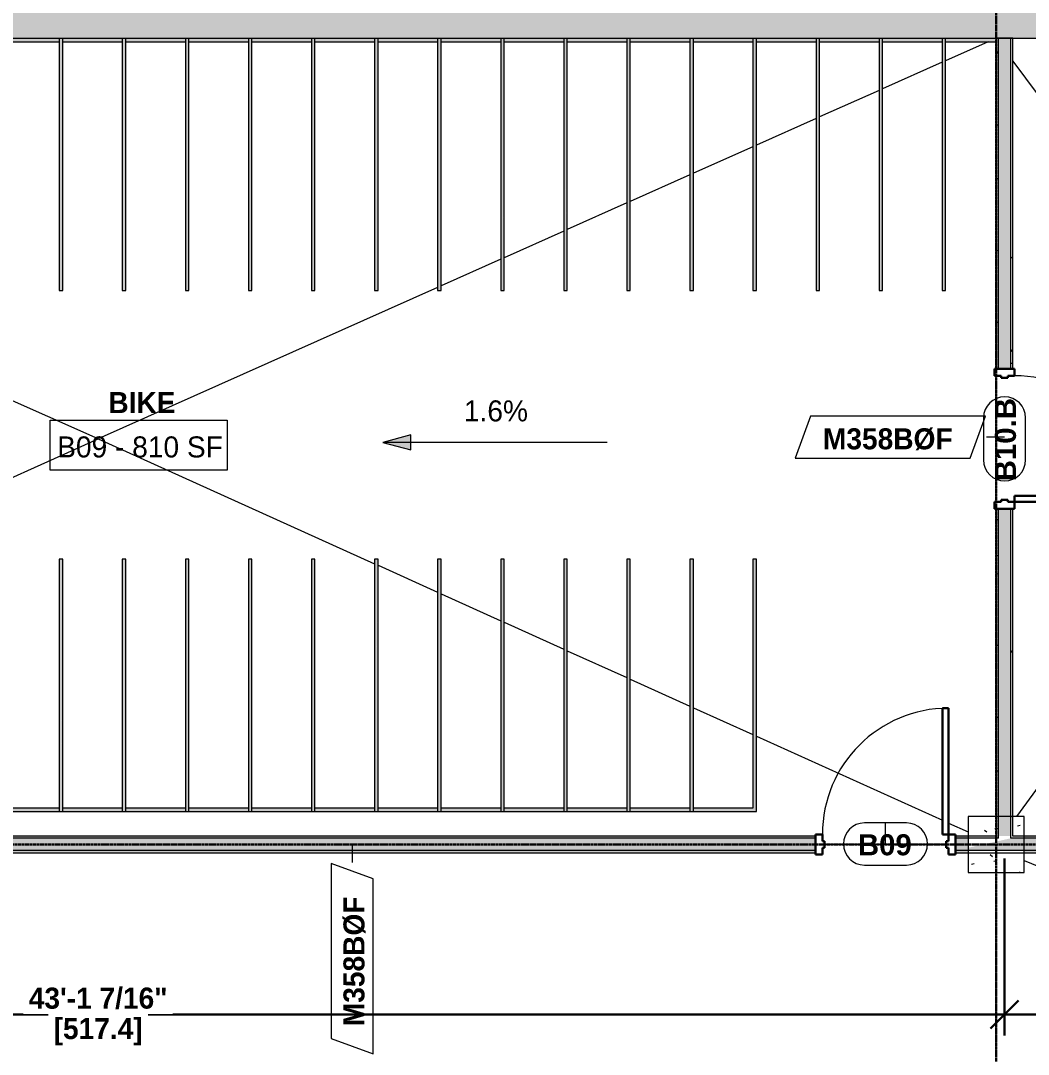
# Model space of a CAD drawing. Header units: inches. Extents: x -4124 to -1807, y 11006 to 12379.
# Drawn here: x -3432.7 to -3145.1, y 11787.3 to 12082.2 of the extents above; entities that cross this region are included whole.
import ezdxf

# ---------------------------------------------------------------- set-up
doc = ezdxf.new("R2010")
doc.units = ezdxf.units.IN
doc.header["$MEASUREMENT"] = 0
doc.linetypes.add('Grid Line 1_2_', pattern=[0.875, 0.5, -0.125, 0.125, -0.125])
doc.linetypes.add('Grid Line 1_2__2_', pattern=[0.875, 0.5, -0.125, 0.125, -0.125])
for name, color, linetype, lineweight in [('0-1', 7, 'Continuous', 5), ('0-5', 8, 'Continuous', 9), ('A-ANNO-DIMS-1', 211, 'Continuous', 30), ('A-AREA-IDEN', 2, 'Continuous', 9), ('A-DOOR-3', 31, 'Continuous', 9), ('A-DOOR-4', 31, 'Continuous', 30), ('A-DOOR-FRAM', 31, 'Continuous', 30), ('A-DOOR-IDEN', 31, 'Continuous', 9), ('A-FLOR-1', 9, 'Continuous', 18), ('A-GENM', 5, 'Continuous', 9), ('A-WALL', 113, 'Continuous', 18), ('A-WALL-IDEN', 211, 'Continuous', 9), ('A-WALL-PATT-2', 8, 'Continuous', 9), ('A-WALL-PATT-5', 111, 'Continuous', 9), ('G-ANNO-DIMS', 111, 'Continuous', 9), ('I-WALL-3', 2, 'Continuous', 9), ('S-COLS', 52, 'Continuous', 9), ('S-COLS-1', 7, 'Continuous', 9), ('S-FNDN-3', 7, 'Continuous', 9), ('S-GRID-1', 1, 'Grid Line 1_2_', 9), ('S-GRID-2', 1, 'Grid Line 1_2__2_', 30)]:
    doc.layers.add(name, color=color, linetype=linetype, lineweight=lineweight)
doc.styles.add('Arial_B', font='arialbd.ttf', dxfattribs={"height": 6})
doc.styles.add('Century Gothic', font='ufonts.com_century-gothic.ttf', dxfattribs={"height": 6})
doc.styles.add('Century Gothic_B', font='GOTHICB.TTF', dxfattribs={"height": 6})
doc.dimstyles.new('OD__1_16__Tol__', dxfattribs={"dimscale": 12, "dimtxt": 6.26501, "dimasz": 0.666667, "dimexe": 0.5, "dimexo": 0.333333, "dimgap": 0.083333, "dimtad": 1, "dimdec": 4, "dimrnd": 0.0625, "dimzin": 3, "dimdsep": 46, "dimlunit": 4, "dimtxsty": 'Century Gothic_B', "dimblk1": 'OBLIQUE', "dimblk2": 'OBLIQUE', "dimsah": 1, "dimcen": 0.09, "dimdle": 0.5, "dimazin": 0, "dimtfac": 1, "dimtdec": 4, "dimtix": 1, "dimtmove": 0, "dimatfit": 3, "dimfxl": 1, "dimtvp": 1, "dimtfill": 1, "dimfrac": 2, "dimtolj": 1, "dimtzin": 0, "dimlwd": 30, "dimlwe": 30, "dimarcsym": 2})
pattern_1 = [(0, (0, 0), (20.48, 5.12), [0.845, -14.515, 0.845, -14.515, -81.92]), (0, (0, 0), (20.48, 5.12), [-30.72, 0.845, -29.875, 0.845, -14.515, -35.84]), (0, (0, 0), (20.48, 5.12), [-76.8, 0.845, -9.395, 0.845, -24.755]), (120, (7.68, 2.56), (-14.67405, 15.1762003), [0.845, -14.515, 0.845, -14.515, -81.92]), (120, (7.68, 2.56), (-14.67405, 15.1762003), [-30.72, 0.845, -29.875, 0.845, -14.515, -35.84]), (120, (7.68, 2.56), (-14.67405, 15.1762003), [-76.8, 0.845, -9.395, 0.845, -24.755]), (240, (10.24, 12.8), (-5.80595, -20.2962003), [0.845, -14.515, 0.845, -14.515, -81.92]), (240, (10.24, 12.8), (-5.80595, -20.2962003), [-30.72, 0.845, -29.875, 0.845, -14.515, -35.84]), (240, (10.24, 12.8), (-5.80595, -20.2962003), [-76.8, 0.845, -9.395, 0.845, -24.755])]
pattern_2 = [(161.57, (0.32, 0.32), (-2.560496185, -0.000537386), [0, -18.214, 2.022, 0]), (18.43, (-0.32, 0.32), (-2.560496185, 0.000537386), [0, -18.214, 2.022, 0]), (108.43, (0.32, 0.32), (1.27922091, -6.400876726), [6.07, -14.166]), (71.57, (-0.32, 0.32), (1.27922091, 6.400876726), [6.07, -14.166])]

# ---------------------------------------------------------------- blocks, each defined once
blk = doc.blocks.new('CTR - 1st Phase - Shell_rvt-1-ENLARGED FLOOR PLAN - BASEMENT - EAST')
at = {"layer": 'A-FLOR-1'}
for p, q in [((-3156.57, 12076.19), (-3168.71, 12070.77)), ((-3154.32, 11982.89), (-3154.32, 12076.19)), ((-3169.71, 12070.33), (-3186.71, 12062.75)), ((-3149.51, 12070.68), (-3069.8, 11962.89)), ((-3187.71, 12062.3), (-3204.71, 12054.72)), ((-3205.71, 12054.27), (-3222.71, 12046.69)), ((-3223.71, 12046.24), (-3240.71, 12038.66)), ((-3241.71, 12038.22), (-3258.71, 12030.63)), ((-3259.71, 12030.19), (-3276.71, 12022.61)), ((-3277.71, 12022.16), (-3294.71, 12014.58)), ((-3295.71, 12014.13), (-3312.71, 12006.55)), ((-3410.6, 11962.89), (-3510.71, 12007.14)), ((-3313.71, 12006.1), (-3410.6, 11962.89)), ((-3154.32, 11944.89), (-3154.32, 11980.89)), ((-3492.71, 11926.15), (-3410.6, 11962.89)), ((-3410.6, 11962.89), (-3331.71, 11927.27)), ((-3069.8, 11962.89), (-3148.48, 11855.19)), ((-3154.32, 11855.19), (-3154.32, 11942.89)), ((-3330.71, 11926.82), (-3313.71, 11919.14)), ((-3312.71, 11918.69), (-3295.71, 11911.02)), ((-3294.71, 11910.57), (-3277.71, 11902.89)), ((-3276.71, 11902.44), (-3259.71, 11894.77)), ((-3258.71, 11894.31), (-3241.71, 11886.64)), ((-3240.71, 11886.19), (-3223.71, 11878.51)), ((-3222.71, 11878.06), (-3169.64, 11854.1)), ((-3167.89, 11853.31), (-3162.32, 11850.8)), ((-3168.51, 11847.19), (-3203.26, 11847.19)), ((-3146.32, 11842.65), (-2985.07, 11775.19)), ((-3154.32, 11787.19), (-3154.32, 11839.19))]:
    blk.add_line(p, q, dxfattribs=at)
at = {"layer": 'S-GRID-1'}
for p, q in [((-3154.32, 11005.88), (-3154.32, 12345.93)), ((-1807.14, 11847.19), (-4091.58, 11847.19))]:
    blk.add_line(p, q, dxfattribs=at)
blk = doc.blocks.new('034100 - Precast Structural Concrete - Column - Corbels - 16_x16_-2331165-ENLARGED FLOOR PLAN - BASEMENT - EAST')
at = {"layer": 'S-COLS'}
h = blk.add_hatch(dxfattribs=at)
h.set_pattern_fill('FP_11', color=256, style=0, pattern_type=2)
h.set_pattern_definition([(50, (3153.339, -11846.205), (18.362056, -1.606828), [1.92, -21.12]), (355, (3153.339, -11846.205), (-3.552257, 19.255874), [1.536, -16.896]), (100.451, (3154.87, -11846.339), (14.81021, 17.649286), [1.632, -17.949]), (46.184, (3153.34, -11841.085), (27.32125, -4.237615), [2.88, -31.68]), (96.636, (3155.616, -11841.438), (23.927535, 24.937167), [2.448, -26.924]), (351.184, (3153.34, -11841.085), (23.927645, 24.937426), [2.304, -25.344]), (21, (3155.899, -11842.365), (15.28081, -10.307465), [1.92, -21.12]), (326, (3155.899, -11842.365), (6.22856, 18.563735), [1.536, -16.896]), (71.451, (3157.173, -11843.224), (21.509846, 8.25628), [1.632, -17.949]), (37.5, (3153.339, -11846.205), (0.3110953, 8.5225365), [0.845, -15.846, 0.845, -16.307, -16.96]), (37.5, (3153.339, -11846.205), (0.3110953, 8.5225365), [-33.843, 0.845, -16.115]), (7.5, (3153.339, -11846.205), (6.7346365, 10.0974314), [0.845, -8.934, 0.845, -15.462, -6.464]), (7.5, (3153.339, -11846.205), (6.7346365, 10.0974314), [-26.086, 0.845, -5.619]), (327.5, (3147.631, -11846.205), (13.6661073, -0.5771864), [0.845, -5.555, 0.845, -19.123, -26.496]), (327.5, (3147.631, -11846.205), (13.6661073, -0.5771864), [-26.368, 0.845, -25.651]), (317.5, (3145.071, -11846.205), (14.929853, 2.562859), [0.845, -7.475, 0.845, -12.416, -18.816]), (317.5, (3145.071, -11846.205), (14.929853, 2.562859), [-21.581, 0.845, -17.971])])
h.paths.add_polyline_path([(-0.98, -7.02), (7.02, -7.02), (6.99, -1.39), (6.94, -1.39), (6.94, -0.77), (-8.91, -0.77), (-8.93, -1.39), (-8.98, -1.39), (-8.98, -7.02), (-8.91, -7.02)], flags=0)
h.paths.add_polyline_path([(-8.91, 0.04), (3.2, 2.73), (6.94, 2.73), (6.96, 3.36), (7.02, 3.36), (7.02, 8.98), (3.2, 8.98), (3.2, 3.36), (-0.3, 3.36), (-0.3, 8.98), (-8.98, 8.98), (-8.96, 3.36), (-8.91, 3.36), (-8.91, 0.98)], flags=0)
at = {"layer": 'S-COLS-1'}
for p, q in [((-8.91, 8.98), (-8.98, 8.98)), ((-8.98, 8.98), (-8.98, -7.02)), ((6.94, 8.98), (-8.91, 8.98)), ((7.02, 8.98), (6.94, 8.98)), ((7.02, -7.02), (7.02, 8.98)), ((-8.98, -7.02), (-8.91, -7.02)), ((-8.91, -7.02), (6.94, -7.02)), ((6.94, -7.02), (7.02, -7.02))]:
    blk.add_line(p, q, dxfattribs=at)
blk = doc.blocks.new('CTR - 1st Phase - Structure_rvt-1-ENLARGED FLOOR PLAN - BASEMENT - EAST')
at = {"layer": 'A-WALL-PATT-2'}
h = blk.add_hatch(dxfattribs=at)
h.set_pattern_fill('FP_2', color=256, style=0, pattern_type=2)
h.set_pattern_definition([(50, (0, 0), (18.362056, -1.606828), [1.92, -21.12]), (355, (0, 0), (-3.552257, 19.255874), [1.536, -16.896]), (100.451, (1.53, -0.134), (14.81021, 17.649286), [1.632, -17.949]), (46.184, (0, 5.12), (27.32125, -4.237615), [2.88, -31.68]), (96.636, (2.277, 4.767), (23.927535, 24.937167), [2.448, -26.924]), (351.184, (0, 5.12), (23.927645, 24.937426), [2.304, -25.344]), (21, (2.56, 3.84), (15.28081, -10.307465), [1.92, -21.12]), (326, (2.56, 3.84), (6.22856, 18.563735), [1.536, -16.896]), (71.451, (3.833, 2.981), (21.509846, 8.25628), [1.632, -17.949]), (37.5, (0, 0), (0.3110953, 8.5225365), [0.845, -15.846, 0.845, -16.307, -16.96]), (37.5, (0, 0), (0.3110953, 8.5225365), [-33.843, 0.845, -16.115]), (7.5, (0, 0), (6.7346365, 10.0974314), [0.845, -8.934, 0.845, -15.462, -6.464]), (7.5, (0, 0), (6.7346365, 10.0974314), [-26.086, 0.845, -5.619]), (327.5, (-5.709, 0), (13.6661073, -0.5771864), [0.845, -5.555, 0.845, -19.123, -26.496]), (327.5, (-5.709, 0), (13.6661073, -0.5771864), [-26.368, 0.845, -25.651]), (317.5, (-8.269, 0), (14.929853, 2.562859), [0.845, -7.475, 0.845, -12.416, -18.816]), (317.5, (-8.269, 0), (14.929853, 2.562859), [-21.581, 0.845, -17.971])])
h.paths.add_polyline_path([(-2545.21, 12077.19), (-1953.32, 12077.19), (-1953.32, 12087.19), (-2694.32, 12087.19), (-2694.32, 12077.19), (-2640.32, 12077.19)], flags=0)
h.paths.add_polyline_path([(-3005.14, 12077.19), (-2838.32, 12077.19), (-2838.32, 12087.19), (-3829.32, 12087.19), (-3829.32, 12077.19), (-3011.14, 12077.19)], flags=0)
at = {"layer": 'S-FNDN-3'}
blk.add_line((-3819.32, 12077.19), (-3011.14, 12077.19), dxfattribs=at)
at = {"layer": 'S-GRID-2'}
for p, q in [((-3154.32, 11005.88), (-3154.32, 12247.5)), ((-1807.14, 11847.19), (-4076.95, 11847.19))]:
    blk.add_line(p, q, dxfattribs=at)
at = {"layer": '0-5'}
blk.add_blockref('034100 - Precast Structural Concrete - Column - Corbels - 16_x16_-2331165-ENLARGED FLOOR PLAN - BASEMENT - EAST', (-3153.34, 11846.21), dxfattribs=at)
blk = doc.blocks.new('Parking_Stall_Multiple - BIKE-2100576-ENLARGED FLOOR PLAN - BASEMENT - EAST')
at = {"layer": 'A-GENM'}
h = blk.add_hatch(color=256, dxfattribs=at)
h.paths.add_polyline_path([(1, -235), (72, -235), (36.5, -234.5), (12.39, -234.84)], flags=0)
h.paths.add_polyline_path([(0, -234), (0.05, -234.95), (0, -235), (1, -235), (0.5, -234.5)], flags=0)
h.paths.add_polyline_path([(1, -217), (36.5, -216.5), (72, -217), (72, -216), (0, -216)], flags=0)
h.paths.add_polyline_path([(0, -217), (0, -234), (1, -234), (1, -217), (0.06, -217)], flags=0)
h.paths.add_polyline_path([(0, -217), (0.05, -216.95), (0, -216)], flags=0)
h = blk.add_hatch(color=256, dxfattribs=at)
h.paths.add_polyline_path([(0, -234), (0, -235), (0.05, -234.95), (0.05, -234.84)], flags=0)
h.paths.add_polyline_path([(0, -234), (1, -235), (36.5, -234.5), (72, -235), (72, -234), (46.39, -234)], flags=0)
h.paths.add_polyline_path([(1, -253), (72, -253), (36.5, -252.5)], flags=0)
h.paths.add_polyline_path([(0, -252), (0.05, -252.95), (0, -253), (1, -253), (0.5, -252.5)], flags=0)
h.paths.add_polyline_path([(0, -251.99), (0, -252), (1, -252), (1, -235), (0, -235)], flags=0)
h = blk.add_hatch(color=256, dxfattribs=at)
h.paths.add_polyline_path([(0, -252), (0, -253), (0.05, -252.95)], flags=0)
h.paths.add_polyline_path([(0, -252), (1, -253), (36.5, -252.5), (72, -253), (72, -252), (46.39, -252)], flags=0)
h.paths.add_polyline_path([(1, -271), (72, -271), (36.5, -270.5)], flags=0)
h.paths.add_polyline_path([(0, -270), (0, -271), (1, -271), (0.5, -270.5)], flags=0)
h.paths.add_polyline_path([(0, -253), (0, -270), (1, -270), (1, -253), (0.06, -253)], flags=0)
h = blk.add_hatch(color=256, dxfattribs=at)
h.paths.add_polyline_path([(0, -270), (1, -271), (36.5, -270.5), (72, -271), (72, -270), (46.39, -270)], flags=0)
h.paths.add_polyline_path([(1, -289), (72, -289), (36.5, -288.5)], flags=0)
h.paths.add_polyline_path([(0, -288), (0.05, -288.95), (0, -289), (1, -289), (0.5, -288.5)], flags=0)
h.paths.add_polyline_path([(0, -287.99), (0, -288), (1, -288), (1, -271), (0, -271)], flags=0)
h = blk.add_hatch(color=256, dxfattribs=at)
h.paths.add_polyline_path([(1, -307), (72, -307), (36.5, -306.5)], flags=0)
h.paths.add_polyline_path([(0, -306), (0.05, -306.95), (0, -307), (1, -307), (0.5, -306.5)], flags=0)
h.paths.add_polyline_path([(1, -289), (36.5, -288.5), (72, -289), (72, -288), (0, -288)], flags=0)
h.paths.add_polyline_path([(0, -289), (0, -306), (1, -306), (1, -289), (0.06, -289)], flags=0)
h.paths.add_polyline_path([(0, -289), (0.05, -288.95), (0, -288)], flags=0)
h = blk.add_hatch(color=256, dxfattribs=at)
h.paths.add_polyline_path([(0, -306), (0, -307), (0.05, -306.95)], flags=0)
h.paths.add_polyline_path([(0, -306), (1, -307), (36.5, -306.5), (72, -307), (72, -306), (46.39, -306)], flags=0)
h.paths.add_polyline_path([(1, -325), (70.24, -324.98), (36.5, -324.5)], flags=0)
h.paths.add_polyline_path([(0, -324), (0, -325), (1, -325), (0.5, -324.5)], flags=0)
h.paths.add_polyline_path([(0, -307), (0, -324), (1, -324), (1, -307), (0.06, -307)], flags=0)
h = blk.add_hatch(color=256, dxfattribs=at)
h.paths.add_polyline_path([(0, -324), (1, -325), (36.5, -324.5), (72, -325), (72, -324), (46.39, -324)], flags=0)
h.paths.add_polyline_path([(1, -343), (72, -343), (36.5, -342.5)], flags=0)
h.paths.add_polyline_path([(0, -342), (0, -343), (1, -343), (0.5, -342.5)], flags=0)
h.paths.add_polyline_path([(0, -341.99), (0, -342), (1, -342), (1, -325), (0, -325)], flags=0)
h = blk.add_hatch(color=256, dxfattribs=at)
h.paths.add_polyline_path([(1, -361), (72, -361), (36.5, -360.5)], flags=0)
h.paths.add_polyline_path([(0, -360), (0.05, -360.95), (0, -361), (1, -361), (0.5, -360.5)], flags=0)
h.paths.add_polyline_path([(1, -343), (36.5, -342.5), (72, -343), (72, -342), (0, -342)], flags=0)
h.paths.add_polyline_path([(0, -343), (0, -360), (1, -360), (1, -343), (0.06, -343)], flags=0)
h = blk.add_hatch(color=256, dxfattribs=at)
h.paths.add_polyline_path([(1, -379), (72, -379), (36.5, -378.5)], flags=0)
h.paths.add_polyline_path([(0, -378), (0.05, -378.95), (0, -379), (1, -379), (0.5, -378.5)], flags=0)
h.paths.add_polyline_path([(1, -361), (36.5, -360.5), (72, -361), (72, -360), (0, -360)], flags=0)
h.paths.add_polyline_path([(0, -361), (0, -378), (1, -378), (1, -361), (0.06, -361)], flags=0)
h.paths.add_polyline_path([(0, -361), (0.05, -360.95), (0, -360)], flags=0)
h = blk.add_hatch(color=256, dxfattribs=at)
h.paths.add_polyline_path([(1, -397), (72, -397), (36.5, -396.5)], flags=0)
h.paths.add_polyline_path([(0, -396), (0, -397), (1, -397), (0.5, -396.5)], flags=0)
h.paths.add_polyline_path([(1, -379), (36.5, -378.5), (72, -379), (72, -378), (0, -378)], flags=0)
h.paths.add_polyline_path([(0, -379), (0, -396), (1, -396), (1, -379), (0.06, -379)], flags=0)
h.paths.add_polyline_path([(0, -379), (0.05, -378.95), (0, -378)], flags=0)
h = blk.add_hatch(color=256, dxfattribs=at)
h.paths.add_polyline_path([(1, -415), (72, -415), (36.5, -414.5), (29.78, -414.59)], flags=0)
h.paths.add_polyline_path([(0, -414), (0.05, -414.95), (0, -415), (1, -415), (0.5, -414.5)], flags=0)
h.paths.add_polyline_path([(1, -397), (36.5, -396.5), (72, -397), (72, -396), (0, -396)], flags=0)
h.paths.add_polyline_path([(0, -413.99), (0, -414), (1, -414), (1, -397), (0, -397)], flags=0)
h = blk.add_hatch(color=256, dxfattribs=at)
h.paths.add_polyline_path([(0, -414), (0, -415), (0.05, -414.95)], flags=0)
h.paths.add_polyline_path([(0, -414), (1, -415), (36.5, -414.5), (72, -415), (72, -414), (30.05, -414)], flags=0)
h.paths.add_polyline_path([(0, -431.99), (0, -433), (72, -433), (72, -432), (1, -432), (1, -415), (0, -415)], flags=0)
for p, q in [((0, -216), (0, -235)), ((1, -234), (1, -217)), ((72, -234), (0, -234)), ((0, -234), (0, -253)), ((0, -235), (72, -235)), ((72, -234), (1, -234)), ((1, -252), (1, -235)), ((1, -235), (72, -235)), ((72, -235), (72, -234)), ((72, -235), (72, -234)), ((72, -252), (0, -252)), ((0, -252), (0, -271)), ((0, -253), (72, -253)), ((72, -252), (1, -252)), ((1, -270), (1, -253)), ((1, -253), (72, -253)), ((72, -253), (72, -252)), ((72, -253), (72, -252)), ((72, -270), (0, -270)), ((0, -270), (0, -289)), ((0, -271), (72, -271)), ((72, -270), (1, -270)), ((1, -288), (1, -271)), ((1, -271), (72, -271)), ((72, -271), (72, -270)), ((72, -271), (72, -270)), ((72, -288), (0, -288)), ((0, -288), (0, -307)), ((72, -288), (1, -288)), ((72, -289), (72, -288)), ((72, -289), (72, -288)), ((0, -289), (72, -289)), ((1, -306), (1, -289)), ((1, -289), (72, -289)), ((72, -306), (0, -306)), ((0, -306), (0, -325)), ((72, -306), (1, -306)), ((72, -307), (72, -306)), ((72, -307), (72, -306)), ((0, -307), (72, -307)), ((1, -324), (1, -307)), ((1, -307), (72, -307)), ((72, -324), (0, -324)), ((0, -324), (0, -343)), ((72, -324), (1, -324)), ((72, -325), (72, -324)), ((72, -325), (72, -324)), ((0, -325), (72, -325)), ((1, -342), (1, -325)), ((1, -325), (72, -325)), ((72, -342), (0, -342)), ((0, -342), (0, -361)), ((72, -342), (1, -342)), ((72, -343), (72, -342)), ((72, -343), (72, -342)), ((0, -343), (72, -343)), ((1, -360), (1, -343)), ((1, -343), (72, -343)), ((72, -360), (0, -360)), ((0, -360), (0, -379)), ((0, -361), (72, -361)), ((72, -360), (1, -360)), ((1, -378), (1, -361)), ((1, -361), (72, -361)), ((72, -361), (72, -360)), ((72, -361), (72, -360)), ((72, -378), (0, -378)), ((0, -378), (0, -397)), ((0, -379), (72, -379)), ((72, -378), (1, -378)), ((1, -396), (1, -379)), ((1, -379), (72, -379)), ((72, -379), (72, -378)), ((72, -379), (72, -378)), ((72, -396), (0, -396)), ((0, -396), (0, -415)), ((0, -397), (72, -397)), ((72, -396), (1, -396)), ((1, -414), (1, -397)), ((1, -397), (72, -397)), ((72, -397), (72, -396)), ((72, -397), (72, -396)), ((72, -414), (0, -414)), ((0, -414), (0, -433)), ((0, -415), (72, -415)), ((72, -414), (1, -414)), ((1, -432), (1, -415)), ((1, -415), (72, -415)), ((72, -415), (72, -414)), ((72, -415), (72, -414)), ((0, -433), (72, -433)), ((72, -432), (1, -432)), ((72, -433), (72, -432))]:
    blk.add_line(p, q, dxfattribs=at)
blk = doc.blocks.new('Parking_Stall_Multiple - BIKE-2100173-ENLARGED FLOOR PLAN - BASEMENT - EAST')
at = {"layer": 'A-GENM'}
h = blk.add_hatch(color=256, dxfattribs=at)
h.paths.add_polyline_path([(72, 487), (36.5, 486.5), (1, 487), (0, 486), (72, 486)], flags=0)
h.paths.add_polyline_path([(0, 487), (0, 486), (0.05, 486.95)], flags=0)
h.paths.add_polyline_path([(1, 501.45), (0, 501.45), (0, 487), (1, 487), (1, 501.38)], flags=0)
h = blk.add_hatch(color=256, dxfattribs=at)
h.paths.add_polyline_path([(72, 487), (1, 487), (36.5, 486.5)], flags=0)
h.paths.add_polyline_path([(72, 469), (36.5, 468.5), (1, 469), (0, 468), (72, 468)], flags=0)
h.paths.add_polyline_path([(0, 486), (1, 487), (0, 487), (0.05, 486.95)], flags=0)
h.paths.add_polyline_path([(0, 469), (0, 468), (0.05, 468.95)], flags=0)
h.paths.add_polyline_path([(1, 486), (0, 485.99), (0, 469), (1, 469)], flags=0)
h = blk.add_hatch(color=256, dxfattribs=at)
h.paths.add_polyline_path([(72, 469), (1, 469), (36.5, 468.5)], flags=0)
h.paths.add_polyline_path([(72, 451), (36.5, 450.5), (1, 451), (0, 450), (72, 450)], flags=0)
h.paths.add_polyline_path([(0, 468), (1, 469), (0, 469), (0.05, 468.95)], flags=0)
h.paths.add_polyline_path([(1, 468), (0, 467.99), (0, 451), (1, 451)], flags=0)
h = blk.add_hatch(color=256, dxfattribs=at)
h.paths.add_polyline_path([(72, 451), (1, 451), (36.5, 450.5)], flags=0)
h.paths.add_polyline_path([(72, 433), (36.5, 432.5), (1, 433), (0, 432), (72, 432)], flags=0)
h.paths.add_polyline_path([(0, 450), (1, 451), (0, 451)], flags=0)
h.paths.add_polyline_path([(0, 433), (0, 432), (0.05, 432.95)], flags=0)
h.paths.add_polyline_path([(1, 450), (0, 449.99), (0, 433), (1, 433), (1, 436.91)], flags=0)
h = blk.add_hatch(color=256, dxfattribs=at)
h.paths.add_polyline_path([(72, 433), (1, 433), (36.5, 432.5)], flags=0)
h.paths.add_polyline_path([(72, 414), (72, 415), (36.5, 414.5), (1, 415), (0, 414), (38.97, 414)], flags=0)
h.paths.add_polyline_path([(0, 432), (1, 433), (0, 433), (0.05, 432.95)], flags=0)
h.paths.add_polyline_path([(0, 415), (0, 414), (0.05, 414.95)], flags=0)
h.paths.add_polyline_path([(1, 432), (0, 431.99), (0, 415), (1, 415)], flags=0)
h = blk.add_hatch(color=256, dxfattribs=at)
h.paths.add_polyline_path([(72, 415), (1, 415), (36.5, 414.5), (38.74, 414.53)], flags=0)
h.paths.add_polyline_path([(72, 397), (36.5, 396.5), (1, 397), (0, 396), (72, 396)], flags=0)
h.paths.add_polyline_path([(0, 414), (1, 415), (0, 415), (0.05, 414.95)], flags=0)
h.paths.add_polyline_path([(1, 414), (0, 413.99), (0, 397), (1, 397)], flags=0)
h = blk.add_hatch(color=256, dxfattribs=at)
h.paths.add_polyline_path([(72, 397), (1, 397), (36.5, 396.5), (46.71, 396.64)], flags=0)
h.paths.add_polyline_path([(72, 379), (36.5, 378.5), (1, 379), (0, 378), (72, 378)], flags=0)
h.paths.add_polyline_path([(0, 396), (1, 397), (0, 397)], flags=0)
h.paths.add_polyline_path([(0, 379), (0, 378), (0.05, 378.95)], flags=0)
h.paths.add_polyline_path([(1, 396), (0, 395.99), (0, 379), (1, 379)], flags=0)
h = blk.add_hatch(color=256, dxfattribs=at)
h.paths.add_polyline_path([(72, 379), (1, 379), (36.5, 378.5), (54.69, 378.76)], flags=0)
h.paths.add_polyline_path([(72, 361), (36.5, 360.5), (1, 361), (0, 360), (72, 360)], flags=0)
h.paths.add_polyline_path([(0, 378), (1, 379), (0, 379), (0.05, 378.95)], flags=0)
h.paths.add_polyline_path([(0, 361), (0, 360), (0.05, 360.95)], flags=0)
h.paths.add_polyline_path([(1, 378), (0, 377.99), (0, 361), (1, 361), (1, 369.56)], flags=0)
h = blk.add_hatch(color=256, dxfattribs=at)
h.paths.add_polyline_path([(72, 361), (1, 361), (36.5, 360.5), (62.67, 360.87)], flags=0)
h.paths.add_polyline_path([(72, 343), (36.5, 342.5), (1, 343), (0, 342), (72, 342)], flags=0)
h.paths.add_polyline_path([(0, 360), (1, 361), (0, 361), (0.05, 360.95)], flags=0)
h.paths.add_polyline_path([(1, 360), (0, 359.99), (0, 343), (1, 343)], flags=0)
h = blk.add_hatch(color=256, dxfattribs=at)
h.paths.add_polyline_path([(72, 343), (1, 343), (36.5, 342.5), (70.65, 342.98)], flags=0)
h.paths.add_polyline_path([(72, 325), (36.5, 324.5), (1, 325), (0, 324), (72, 324)], flags=0)
h.paths.add_polyline_path([(0, 342), (1, 343), (0, 343)], flags=0)
h.paths.add_polyline_path([(1, 342), (0, 341.99), (0, 325), (1, 325)], flags=0)
h = blk.add_hatch(color=256, dxfattribs=at)
h.paths.add_polyline_path([(72, 325), (1, 325), (36.5, 324.5)], flags=0)
h.paths.add_polyline_path([(72, 307), (36.5, 306.5), (1, 307), (0, 306), (72, 306)], flags=0)
h.paths.add_polyline_path([(0, 324), (1, 325), (0, 325)], flags=0)
h.paths.add_polyline_path([(0, 307), (0, 306), (0.05, 306.95)], flags=0)
h.paths.add_polyline_path([(1, 324), (0, 323.99), (0, 307), (1, 307)], flags=0)
h = blk.add_hatch(color=256, dxfattribs=at)
h.paths.add_polyline_path([(72, 307), (1, 307), (36.5, 306.5)], flags=0)
h.paths.add_polyline_path([(72, 288), (72, 289), (36.5, 288.5), (1, 289), (0, 288), (22.82, 288)], flags=0)
h.paths.add_polyline_path([(0, 306), (1, 307), (0, 307), (0.05, 306.95)], flags=0)
h.paths.add_polyline_path([(0, 289), (0, 288), (0.05, 288.95)], flags=0)
h.paths.add_polyline_path([(1, 306), (0, 305.99), (0, 289), (1, 289), (1, 302.2)], flags=0)
h = blk.add_hatch(color=256, dxfattribs=at)
h.paths.add_polyline_path([(72, 289), (1, 289), (36.5, 288.5)], flags=0)
h.paths.add_polyline_path([(72, 271), (36.5, 270.5), (1, 271), (0, 270), (72, 270)], flags=0)
h.paths.add_polyline_path([(0, 288), (1, 289), (0, 289), (0.05, 288.95)], flags=0)
h.paths.add_polyline_path([(1, 288), (0, 287.99), (0, 271), (1, 271)], flags=0)
h = blk.add_hatch(color=256, dxfattribs=at)
h.paths.add_polyline_path([(72, 271), (1, 271), (36.5, 270.5)], flags=0)
h.paths.add_polyline_path([(72, 252), (72, 253), (36.5, 252.5), (1, 253), (0, 252), (22.82, 252)], flags=0)
h.paths.add_polyline_path([(0, 270), (1, 271), (0, 271)], flags=0)
h.paths.add_polyline_path([(0, 253), (0, 252), (0.05, 252.95)], flags=0)
h.paths.add_polyline_path([(1, 270), (0, 269.99), (0, 253), (1, 253)], flags=0)
h = blk.add_hatch(color=256, dxfattribs=at)
h.paths.add_polyline_path([(72, 253), (1, 253), (36.5, 252.5)], flags=0)
h.paths.add_polyline_path([(72, 234), (72, 235), (36.5, 234.5), (1, 235), (0, 234), (22.82, 234)], flags=0)
h.paths.add_polyline_path([(0, 252), (1, 253), (0, 253), (0.05, 252.95)], flags=0)
h.paths.add_polyline_path([(0, 235), (0, 234), (0.05, 234.95)], flags=0)
h.paths.add_polyline_path([(1, 252), (0, 251.99), (0, 235), (1, 235)], flags=0)
h = blk.add_hatch(color=256, dxfattribs=at)
h.paths.add_polyline_path([(72, 235), (1, 235), (36.5, 234.5)], flags=0)
h.paths.add_polyline_path([(72, 217), (36.5, 216.5), (1, 217), (0, 216), (72, 216)], flags=0)
h.paths.add_polyline_path([(0, 234), (1, 235), (0, 235), (0.05, 234.95), (0.05, 234.84)], flags=0)
h.paths.add_polyline_path([(0, 217), (0, 216), (0.05, 216.95)], flags=0)
h.paths.add_polyline_path([(1, 234), (0, 233.99), (0, 217), (1, 217)], flags=0)
for p, q in [((1, 487), (1, 501.45)), ((72, 487), (0, 487)), ((72, 487), (1, 487)), ((72, 486), (72, 487)), ((72, 486), (72, 487)), ((0, 486), (72, 486)), ((1, 469), (1, 486)), ((1, 486), (72, 486)), ((72, 469), (0, 469)), ((72, 469), (1, 469)), ((72, 468), (72, 469)), ((72, 468), (72, 469)), ((0, 468), (72, 468)), ((1, 451), (1, 468)), ((1, 468), (72, 468)), ((72, 451), (0, 451)), ((0, 450), (72, 450)), ((72, 451), (1, 451)), ((1, 433), (1, 450)), ((1, 450), (72, 450)), ((72, 450), (72, 451)), ((72, 450), (72, 451)), ((72, 433), (0, 433)), ((0, 432), (72, 432)), ((72, 433), (1, 433)), ((1, 415), (1, 432)), ((1, 432), (72, 432)), ((72, 432), (72, 433)), ((72, 432), (72, 433)), ((72, 415), (0, 415)), ((0, 414), (72, 414)), ((72, 415), (1, 415)), ((1, 397), (1, 414)), ((1, 414), (72, 414)), ((72, 414), (72, 415)), ((72, 414), (72, 415)), ((72, 397), (0, 397)), ((0, 396), (72, 396)), ((72, 397), (1, 397)), ((1, 379), (1, 396)), ((1, 396), (72, 396)), ((72, 396), (72, 397)), ((72, 396), (72, 397)), ((72, 379), (0, 379)), ((0, 378), (72, 378)), ((72, 379), (1, 379)), ((1, 361), (1, 378)), ((1, 378), (72, 378)), ((72, 378), (72, 379)), ((72, 378), (72, 379)), ((72, 361), (0, 361)), ((0, 360), (72, 360)), ((72, 361), (1, 361)), ((1, 343), (1, 360)), ((1, 360), (72, 360)), ((72, 360), (72, 361)), ((72, 360), (72, 361)), ((72, 343), (0, 343)), ((72, 343), (1, 343)), ((72, 342), (72, 343)), ((72, 342), (72, 343)), ((0, 342), (72, 342)), ((1, 325), (1, 342)), ((1, 342), (72, 342)), ((72, 325), (0, 325)), ((72, 325), (1, 325)), ((72, 324), (72, 325)), ((72, 324), (72, 325)), ((0, 324), (72, 324)), ((1, 307), (1, 324)), ((1, 324), (72, 324)), ((72, 307), (0, 307)), ((72, 307), (1, 307)), ((72, 306), (72, 307)), ((72, 306), (72, 307)), ((0, 306), (72, 306)), ((1, 289), (1, 306)), ((1, 306), (72, 306)), ((72, 289), (0, 289)), ((72, 289), (1, 289)), ((72, 288), (72, 289)), ((72, 288), (72, 289)), ((0, 288), (72, 288)), ((1, 271), (1, 288)), ((1, 288), (72, 288)), ((72, 271), (0, 271)), ((0, 270), (72, 270)), ((72, 271), (1, 271)), ((1, 253), (1, 270)), ((1, 270), (72, 270)), ((72, 270), (72, 271)), ((72, 270), (72, 271)), ((72, 253), (0, 253)), ((0, 252), (72, 252)), ((72, 253), (1, 253)), ((1, 235), (1, 252)), ((1, 252), (72, 252)), ((72, 252), (72, 253)), ((72, 252), (72, 253)), ((72, 235), (0, 235)), ((0, 234), (72, 234)), ((72, 235), (1, 235)), ((1, 217), (1, 234)), ((1, 234), (72, 234)), ((72, 234), (72, 235)), ((72, 234), (72, 235))]:
    blk.add_line(p, q, dxfattribs=at)
blk = doc.blocks.new('HOLLOW METAL - HM - METAL LEAF - 3-0 x 7-0-2191985-ENLARGED FLOOR PLAN - BASEMENT - EAST')
at = {"layer": 'A-DOOR-3'}
blk.add_arc((18, 3.125), 36, 90, 180, dxfattribs=at)
at = {"layer": 'A-DOOR-4'}
for p, q in [((18, 39.125), (16.25, 39.125)), ((16.25, 39.125), (16.25, 3.125)), ((18, 3.125), (18, 39.125)), ((16.25, 3.125), (18, 3.125))]:
    blk.add_line(p, q, dxfattribs=at)
at = {"layer": 'A-DOOR-FRAM'}
for p, q in [((-18, 3.125), (-20, 3.125)), ((-20, 3.125), (-20, -2.625)), ((-18, 1.1875), (-18, 3.125)), ((18, 3.125), (18, 1.1875)), ((20, 3.125), (18, 3.125)), ((20, -2.625), (20, 3.125)), ((-17.375, 1.1875), (-18, 1.1875)), ((-17.375, -0.6875), (-17.375, 1.1875)), ((18, 1.1875), (17.375, 1.1875)), ((17.375, 1.1875), (17.375, -0.6875)), ((-20, -2.625), (-18, -2.625)), ((-18, -2.625), (-18, -0.6875)), ((-18, -0.6875), (-17.375, -0.6875)), ((17.375, -0.6875), (18, -0.6875)), ((18, -0.6875), (18, -2.625)), ((18, -2.625), (20, -2.625))]:
    blk.add_line(p, q, dxfattribs=at)
blk = doc.blocks.new('Door Tag - Plans-594102-ENLARGED FLOOR PLAN - BASEMENT - EAST')
at = {"layer": 'A-DOOR-IDEN'}
for p, q in [((0.09375, 0.09375), (-0.09375, 0.09375)), ((-0.09375, -0.09375), (0.09375, -0.09375))]:
    blk.add_line(p, q, dxfattribs=at)
for centre, start, end in [((-0.09375, 0), 90, 270), ((0.09375, 0), 270, 90)]:
    blk.add_arc(centre, 0.09375, start, end, dxfattribs=at)
blk = doc.blocks.new('_Oblique')
at = {"color": 0, "linetype": 'ByBlock', "lineweight": -2}
blk.add_line((-0.5, -0.5), (0.5, 0.5), dxfattribs=at)
blk = doc.blocks.new('DIMBLOCK17-ENLARGED FLOOR PLAN - BASEMENT - EAST')
at = {"layer": 'A-ANNO-DIMS-1', "color": 0, "lineweight": 30, "transparency": 16777216}
for p, q in [((-3151.89, 11843.19), (-3151.89, 11792.65)), ((-3675.32, 11798.65), (-3145.89, 11798.65)), ((-3669.32, 11800.3), (-3669.32, 11792.65))]:
    blk.add_line(p, q, dxfattribs=at)
at = {"layer": 'Defpoints', "color": 0, "transparency": 16777216}
for p in [(-3151.89, 11847.19), (-3669.32, 11804.3), (-3151.89, 11798.65)]:
    blk.add_point(p, dxfattribs=at)
at = {"layer": 'A-ANNO-DIMS-1', "color": 0, "lineweight": 30, "transparency": 16777216, "xscale": 7.999999999999998, "yscale": 7.999999999999998, "zscale": 7.999999999999998, "rotation": 180}
blk.add_blockref('_Oblique', (-3669.32, 11798.65), dxfattribs=at)
at = {"layer": 'A-ANNO-DIMS-1', "color": 0, "lineweight": 30, "transparency": 16777216, "xscale": 7.999999999999998, "yscale": 7.999999999999998, "zscale": 7.999999999999998}
blk.add_blockref('_Oblique', (-3151.89, 11798.65), dxfattribs=at)
at = {"layer": 'A-ANNO-DIMS-1', "color": 0, "transparency": 16777216, "insert": (-3410.6, 11803.27), "char_height": 6, "attachment_point": 5, "style": 'Century Gothic_B', "bg_fill": 3, "box_fill_scale": 1.25, "bg_fill_color": 256, "bg_fill_true_color": 13158600, "bg_fill_transparency": 0}
blk.add_mtext('\\A1;43\'-1 7/16"', dxfattribs=at)
at = {"layer": 'A-ANNO-DIMS-1', "color": 0, "transparency": 16777216, "insert": (-3410.6, 11793.76), "char_height": 6, "attachment_point": 5, "style": 'Century Gothic_B', "bg_fill": 3, "box_fill_scale": 1.25, "bg_fill_color": 256, "bg_fill_true_color": 13158600, "bg_fill_transparency": 0}
blk.add_mtext('\\A1;[517.4]', dxfattribs=at)
blk = doc.blocks.new('DIMBLOCK18-ENLARGED FLOOR PLAN - BASEMENT - EAST')
at = {"layer": 'A-ANNO-DIMS-1', "color": 0, "lineweight": 30, "transparency": 16777216}
for p, q in [((-3151.89, 11843.19), (-3151.89, 11792.65)), ((-3007.32, 11843.19), (-3007.32, 11792.65)), ((-3157.89, 11798.65), (-3001.32, 11798.65))]:
    blk.add_line(p, q, dxfattribs=at)
at = {"layer": 'Defpoints', "color": 0, "transparency": 16777216}
for p in [(-3151.89, 11847.19), (-3007.32, 11847.19), (-3007.32, 11798.65)]:
    blk.add_point(p, dxfattribs=at)
at = {"layer": 'A-ANNO-DIMS-1', "color": 0, "lineweight": 30, "transparency": 16777216, "xscale": 7.999999999999998, "yscale": 7.999999999999998, "zscale": 7.999999999999998, "rotation": 180}
blk.add_blockref('_Oblique', (-3151.89, 11798.65), dxfattribs=at)
at = {"layer": 'A-ANNO-DIMS-1', "color": 0, "lineweight": 30, "transparency": 16777216, "xscale": 7.999999999999998, "yscale": 7.999999999999998, "zscale": 7.999999999999998}
blk.add_blockref('_Oblique', (-3007.32, 11798.65), dxfattribs=at)
at = {"layer": 'A-ANNO-DIMS-1', "color": 0, "transparency": 16777216, "insert": (-3079.6, 11803.27), "char_height": 6, "attachment_point": 5, "style": 'Century Gothic_B', "bg_fill": 3, "box_fill_scale": 1.25, "bg_fill_color": 256, "bg_fill_true_color": 13158600, "bg_fill_transparency": 0}
blk.add_mtext('\\A1;12\'-0 9/16"', dxfattribs=at)
at = {"layer": 'A-ANNO-DIMS-1', "color": 0, "transparency": 16777216, "insert": (-3079.6, 11793.76), "char_height": 6, "attachment_point": 5, "style": 'Century Gothic_B', "bg_fill": 3, "box_fill_scale": 1.25, "bg_fill_color": 256, "bg_fill_true_color": 13158600, "bg_fill_transparency": 0}
blk.add_mtext('\\A1;[144.6]', dxfattribs=at)
blk = doc.blocks.new('Wall Tag - Arch Wall-633520-ENLARGED FLOOR PLAN - BASEMENT - EAST')
at = {"layer": 'A-WALL-IDEN'}
for p, q in [((-0.3561, 0.0937), (-0.4244, -0.0937)), ((0.4244, 0.0937), (-0.3561, 0.0937)), ((0.3561, -0.0937), (0.4244, 0.0937)), ((-0.4244, -0.0937), (0.3561, -0.0937))]:
    blk.add_line(p, q, dxfattribs=at)

msp = doc.modelspace()

# ---------------------------------------------------------------- hatches: boundary and pattern name
at = {"layer": 'A-WALL-PATT-5'}
h = msp.add_hatch(dxfattribs=at)
h.set_pattern_fill('FP_4', color=256, style=0, pattern_type=2)
h.set_pattern_definition(pattern_1)
h.paths.add_polyline_path([(-3153.67391, 11855.1894), (-3153.63624, 11855.1894), (-3153.63624, 11942.8894), (-3154.26124, 11942.8894), (-3154.26124, 11855.1894)], flags=0)
h.paths.add_polyline_path([(-3153.63624, 11982.8894), (-3153.63624, 12077.1894), (-3154.26124, 12077.1894), (-3154.26124, 11982.8894)], flags=0)
h = msp.add_hatch(dxfattribs=at)
h.set_pattern_fill('FP_5', color=256, style=0, pattern_type=2)
h.set_pattern_definition(pattern_2)
h.paths.add_polyline_path([(-3153.63624, 11849.5644), (-3150.13624, 11849.5644), (-3150.13624, 11942.8894), (-3153.63624, 11942.8894), (-3153.63624, 11865.13618)], flags=0)
h.paths.add_polyline_path([(-3153.63624, 11982.8894), (-3150.13624, 11982.8894), (-3150.13624, 12077.1894), (-3153.63624, 12077.1894), (-3153.63624, 12076.25972)], flags=0)
h = msp.add_hatch(dxfattribs=at)
h.set_pattern_fill('FP_4', color=256, style=0, pattern_type=2)
h.set_pattern_definition(pattern_1)
h.paths.add_polyline_path([(-3150.13624, 11855.1894), (-3149.51124, 11855.1894), (-3149.51124, 11942.8894), (-3150.13624, 11942.8894), (-3150.13624, 11902.98266)], flags=0)
h.paths.add_polyline_path([(-3149.51124, 11982.8894), (-3149.51124, 12077.1894), (-3150.13624, 12077.1894), (-3150.13624, 11982.8894)], flags=0)
h = msp.add_hatch(dxfattribs=at)
h.set_pattern_fill('FP_5', color=256, style=0, pattern_type=2)
h.set_pattern_definition(pattern_2)
h.paths.add_polyline_path([(-3152.76074, 11845.4394), (-3051.32374, 11845.4394), (-3051.32374, 11848.9394), (-3150.13624, 11848.9394), (-3162.245, 11846.24856), (-3162.245, 11848.9394), (-3165.88624, 11848.9394), (-3165.88624, 11845.4394), (-3152.97932, 11845.4394)], flags=0)
h.paths.add_polyline_path([(-3667.51124, 11845.4394), (-3205.88624, 11845.4394), (-3205.88624, 11848.9394), (-3667.51124, 11848.9394), (-3667.51124, 11846.99358)], flags=0)
h.paths.add_polyline_path([(-2949.3599, 11845.4394), (-2926.57374, 11845.4394), (-2926.57374, 11848.9394), (-3011.32374, 11848.9394), (-3011.32374, 11845.4394), (-2983.03911, 11845.4394)], flags=0)
h = msp.add_hatch(dxfattribs=at)
h.set_pattern_fill('FP_4', color=256, style=0, pattern_type=2)
h.set_pattern_definition(pattern_1)
h.paths.add_polyline_path([(-2930.07374, 11848.9394), (-2930.07374, 11849.5644), (-3004.32374, 11849.5644), (-3004.32374, 11848.9394), (-2932.5203, 11848.9394)], flags=0)
h.paths.add_polyline_path([(-3666.88624, 11848.9394), (-3205.88624, 11848.9394), (-3205.88624, 11849.5644), (-3666.88624, 11849.5644)], flags=0)
h.paths.add_polyline_path([(-3165.88624, 11848.9394), (-3162.245, 11848.9394), (-3162.245, 11849.5644), (-3165.88624, 11849.5644), (-3165.88624, 11849.49727)], flags=0)
h.paths.add_polyline_path([(-3146.40248, 11848.9394), (-3051.32374, 11848.9394), (-3051.32374, 11849.5644), (-3146.40248, 11849.54461)], flags=0)
h.paths.add_polyline_path([(-3010.32374, 11848.9394), (-3010.32374, 11849.5644), (-3011.32374, 11849.5644), (-3011.32374, 11848.9394), (-3010.94874, 11848.9394)], flags=0)
h = msp.add_hatch(dxfattribs=at)
h.set_pattern_fill('FP_4', color=256, style=0, pattern_type=2)
h.set_pattern_definition(pattern_1)
h.paths.add_polyline_path([(-2949.3599, 11844.8144), (-2925.94874, 11844.8144), (-2925.94874, 11845.4394), (-3011.32374, 11845.4394), (-3011.32374, 11844.8144), (-2983.03911, 11844.8144)], flags=0)
h.paths.add_polyline_path([(-3666.88624, 11844.8144), (-3205.88624, 11844.8144), (-3205.88624, 11845.4394), (-3666.88624, 11845.4394)], flags=0)
h.paths.add_polyline_path([(-3084.07674, 11844.8144), (-3051.32374, 11844.8144), (-3051.32374, 11845.4394), (-3146.40248, 11845.4394), (-3146.40248, 11844.8144)], flags=0)
h.paths.add_polyline_path([(-3162.245, 11844.8144), (-3162.245, 11845.4394), (-3165.88624, 11845.4394), (-3165.88624, 11844.8144)], flags=0)
at = {"layer": 'G-ANNO-DIMS'}
msp.add_hatch(color=256, dxfattribs=at).paths.add_polyline_path([(-3329.31034, 11961.88298), (-3321.31034, 11959.73938), (-3321.31034, 11964.02657)], flags=0)
msp.add_hatch(color=256, dxfattribs=at).paths.add_polyline_path([(-3329.31034, 11961.88298), (-3321.31034, 11959.73938), (-3321.31034, 11964.02657)], flags=0)

# ---------------------------------------------------------------- linework, layer by layer
at = {"layer": 'A-AREA-IDEN', "flags": 128}
msp.add_lwpolyline([(-3424.28605, 11968.25824), (-3373.77267, 11968.25824), (-3373.77267, 11953.92753), (-3424.28605, 11953.92753)], close=True, dxfattribs=at)
at = {"layer": 'A-DOOR-IDEN'}
msp.add_line((-3185.88624, 11847.1894), (-3185.88624, 11853.32879), dxfattribs=at)
at = {"layer": 'A-WALL'}
for p, q in [((-3153.63624, 11982.8894), (-3153.63624, 12077.1894)), ((-3150.13624, 11982.8894), (-3150.13624, 12077.1894)), ((-3153.63624, 11848.9394), (-3153.63624, 11942.8894)), ((-3150.13624, 11848.9394), (-3150.13624, 11942.8894)), ((-3205.88624, 11848.9394), (-3667.51124, 11848.9394)), ((-3153.63624, 11848.9394), (-3165.88624, 11848.9394)), ((-3051.32374, 11848.9394), (-3150.13624, 11848.9394)), ((-3205.88624, 11845.4394), (-3667.51124, 11845.4394)), ((-3051.32374, 11845.4394), (-3165.88624, 11845.4394))]:
    msp.add_line(p, q, dxfattribs=at)
at = {"layer": 'A-WALL-IDEN'}
msp.add_line((-3151.88624, 11963.41183), (-3157.00239, 11963.41183), dxfattribs=at)
at = {"layer": 'G-ANNO-DIMS'}
for p, q in [((-3321.31034, 11964.02657), (-3329.31034, 11961.88298)), ((-3321.31034, 11964.02657), (-3329.31034, 11961.88298)), ((-3321.31034, 11959.73938), (-3321.31034, 11964.02657)), ((-3321.31034, 11959.73938), (-3321.31034, 11964.02657)), ((-3329.31034, 11961.88298), (-3321.31034, 11959.73938)), ((-3265.31034, 11961.88298), (-3329.31034, 11961.88298)), ((-3329.31034, 11961.88298), (-3321.31034, 11959.73938)), ((-3265.31034, 11961.88298), (-3329.31034, 11961.88298))]:
    msp.add_line(p, q, dxfattribs=at)
at = {"layer": 'I-WALL-3'}
for p, q in [((-3154.26124, 12077.1894), (-3154.26124, 11982.8894)), ((-3149.51124, 12077.1894), (-3154.26124, 12077.1894)), ((-3149.51124, 11982.8894), (-3149.51124, 12077.1894)), ((-3154.26124, 11942.8894), (-3154.26124, 11849.5644)), ((-3149.51124, 11849.5644), (-3149.51124, 11942.8894)), ((-3205.88624, 11849.5644), (-3666.88624, 11849.5644)), ((-3154.26124, 11849.5644), (-3165.88624, 11849.5644)), ((-3051.32374, 11849.5644), (-3149.51124, 11849.5644)), ((-3666.88624, 11844.8144), (-3205.88624, 11844.8144)), ((-3165.88624, 11844.8144), (-3051.32374, 11844.8144))]:
    msp.add_line(p, q, dxfattribs=at)

# ---------------------------------------------------------------- block references
at = {"layer": '0-1'}
for name in ['CTR - 1st Phase - Shell_rvt-1-ENLARGED FLOOR PLAN - BASEMENT - EAST', 'CTR - 1st Phase - Structure_rvt-1-ENLARGED FLOOR PLAN - BASEMENT - EAST']:
    msp.add_blockref(name, (0, 0), dxfattribs=at)
at = {"layer": 'A-DOOR-3', "rotation": 270}
msp.add_blockref('HOLLOW METAL - HM - METAL LEAF - 3-0 x 7-0-2191985-ENLARGED FLOOR PLAN - BASEMENT - EAST', (-3152.13624, 11962.8894), dxfattribs=at)
at = {"layer": 'A-DOOR-3'}
msp.add_blockref('HOLLOW METAL - HM - METAL LEAF - 3-0 x 7-0-2191985-ENLARGED FLOOR PLAN - BASEMENT - EAST', (-3185.88624, 11846.9394), dxfattribs=at)
at = {"layer": 'A-DOOR-IDEN', "xscale": 63.99999999999997, "yscale": 63.99999999999997, "zscale": 63.99999999999997, "rotation": 89.99999999999991}
msp.add_blockref('Door Tag - Plans-594102-ENLARGED FLOOR PLAN - BASEMENT - EAST', (-3151.88624, 11962.8894), dxfattribs=at)
at = {"layer": 'A-DOOR-IDEN', "xscale": 63.99999999999997, "yscale": 63.99999999999997, "zscale": 63.99999999999997}
msp.add_blockref('Door Tag - Plans-594102-ENLARGED FLOOR PLAN - BASEMENT - EAST', (-3185.88624, 11847.32879), dxfattribs=at)
at = {"layer": 'A-GENM'}
for name, p, rotation in [('Parking_Stall_Multiple - BIKE-2100173-ENLARGED FLOOR PLAN - BASEMENT - EAST', (-3655.70846, 12077.1894), 269.9999999999967), ('Parking_Stall_Multiple - BIKE-2100576-ENLARGED FLOOR PLAN - BASEMENT - EAST', (-3655.70846, 11856.5894), 90.0000000000033)]:
    msp.add_blockref(name, p, dxfattribs=dict(at, rotation=rotation))
at = {"layer": 'A-WALL-IDEN', "xscale": 63.99999999999997, "yscale": 63.99999999999997, "zscale": 63.99999999999997}
msp.add_blockref('Wall Tag - Arch Wall-633520-ENLARGED FLOOR PLAN - BASEMENT - EAST', (-3184.4658, 11963.41183), dxfattribs=at)

# ---------------------------------------------------------------- texts
at = {"layer": 'A-AREA-IDEN', "char_height": 6, "attachment_point": 1}
for s, insert, width, style in [('BIKE', (-3407.69708, 11976.237), 20.806, 'Century Gothic_B'), ('B09 - 810 SF', (-3422.28605, 11963.59157), 56.156, 'Century Gothic')]:
    msp.add_mtext(s, dxfattribs=dict(at, insert=insert, width=width, style=style))
at = {"layer": 'A-DOOR-IDEN', "insert": (-3154.64595, 11950.77996), "char_height": 6, "width": 29.088, "attachment_point": 1, "rotation": 90, "style": 'Arial_B'}
msp.add_mtext('B10.B', dxfattribs=at)
at = {"layer": 'A-DOOR-IDEN', "insert": (-3193.75, 11850.0885), "char_height": 6, "width": 18.786, "attachment_point": 1, "style": 'Arial_B'}
msp.add_mtext('B09', dxfattribs=at)
at = {"layer": 'A-WALL-IDEN', "insert": (-3203.73543, 11965.9069), "char_height": 6, "width": 46.46, "attachment_point": 1, "style": 'Century Gothic_B'}
msp.add_mtext('M358BØF', dxfattribs=at)

# ---------------------------------------------------------------- next in the draw order: texts
at = {"layer": 'G-ANNO-DIMS', "insert": (-3306.20633, 11973.87187), "char_height": 6, "width": 21.3503875, "attachment_point": 1, "line_spacing_factor": 0.984502, "style": 'Century Gothic', "bg_fill": 3, "box_fill_scale": 1.25, "bg_fill_color": 256, "bg_fill_true_color": 13158600, "bg_fill_transparency": 0}
msp.add_mtext('1.6%', dxfattribs=at)

# ---------------------------------------------------------------- next in the draw order: dimensions: what is measured, and where the dimension line sits
at = {"layer": 'A-ANNO-DIMS-1'}
dim = msp.add_linear_dim(base=(-3151.88624, 11798.64698), p1=(-3669.32374, 11804.30383), p2=(-3151.88624, 11847.1894), dimstyle='OD__1_16__Tol__', override={"dimpost": '<>\\X', "dimfxl": 519.211651}, dxfattribs=at)
dim.commit()
dim.dimension.update_dxf_attribs({"geometry": 'DIMBLOCK17-ENLARGED FLOOR PLAN - BASEMENT - EAST', "text_midpoint": (-3410.60499, 11798.64698)})

# ---------------------------------------------------------------- next in the draw order: linework, layer by layer
at = {"layer": 'A-WALL-IDEN'}
msp.add_line((-3338.0952, 11847.1894), (-3338.0952, 11842.07325), dxfattribs=at)

# ---------------------------------------------------------------- next in the draw order: block references
at = {"layer": 'A-WALL-IDEN', "xscale": 63.99999999999997, "yscale": 63.99999999999997, "zscale": 63.99999999999997, "rotation": 89.99999999999991}
msp.add_blockref('Wall Tag - Arch Wall-633520-ENLARGED FLOOR PLAN - BASEMENT - EAST', (-3338.0952, 11814.60984), dxfattribs=at)

# ---------------------------------------------------------------- next in the draw order: texts
at = {"layer": 'A-WALL-IDEN', "insert": (-3340.59026, 11795.3402), "char_height": 6, "width": 46.46, "attachment_point": 1, "rotation": 90, "style": 'Century Gothic_B'}
msp.add_mtext('M358BØF', dxfattribs=at)
at = {"layer": 'G-ANNO-DIMS', "insert": (-3306.20633, 11973.87187), "char_height": 6, "width": 21.3503875, "attachment_point": 1, "line_spacing_factor": 0.984502, "style": 'Century Gothic', "bg_fill": 3, "box_fill_scale": 1.25, "bg_fill_color": 256, "bg_fill_true_color": 13158600, "bg_fill_transparency": 0}
msp.add_mtext('1.6%', dxfattribs=at)

# ---------------------------------------------------------------- next in the draw order: dimensions: what is measured, and where the dimension line sits
at = {"layer": 'A-ANNO-DIMS-1'}
dim = msp.add_linear_dim(base=(-3007.32374, 11798.64698), p1=(-3151.88624, 11847.1894), p2=(-3007.32374, 11847.1894), dimstyle='OD__1_16__Tol__', override={"dimpost": '<>\\X', "dimfxl": 144.5625}, dxfattribs=at)
dim.commit()
dim.dimension.update_dxf_attribs({"geometry": 'DIMBLOCK18-ENLARGED FLOOR PLAN - BASEMENT - EAST', "text_midpoint": (-3079.60499, 11798.64698)})

doc.saveas('drawing.dxf')
